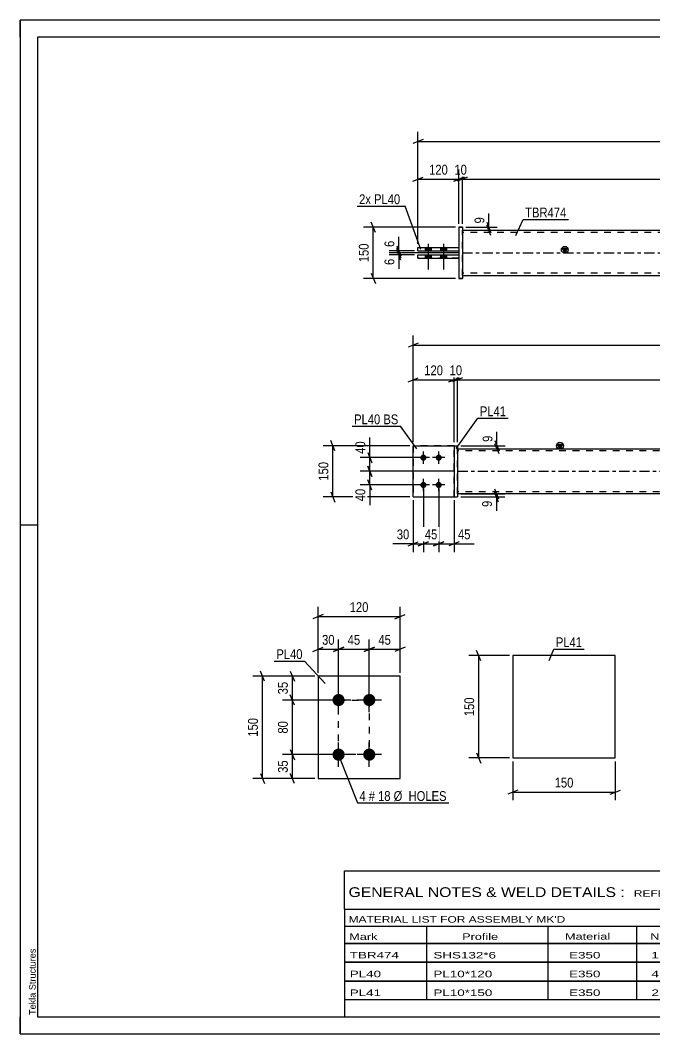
# Model space of a CAD drawing. Header units: millimetres. Extents: x 0 to 420, y 0 to 297.
# Drawn here: x 0 to 185.8, y 0 to 297 of the extents above; entities that cross this region are included whole.
import ezdxf

# ---------------------------------------------------------------- set-up
doc = ezdxf.new("R2010")
doc.units = ezdxf.units.MM
doc.linetypes.add('DXK_LINE_DOT2', pattern=[3.9198, 1.9599, -1.9599])
doc.linetypes.add('DXK_LINE_DOT3', pattern=[5.9187, 2.979, -0.9799, 0.9799, -0.9799])
doc.styles.add('Arial', font='ARIAL.TTF', dxfattribs={"height": 0.2})
doc.styles.add('Arial Narrow', font='ARIALN.TTF', dxfattribs={"height": 0.2})

# ---------------------------------------------------------------- blocks, each defined once
blk = doc.blocks.new('Unknown-581559155-1128')
at = {"color": 5, "linetype": 'Continuous'}
for p, q in [((420, 297), (0, 297)), ((0, 297), (0, 0)), ((0, 292), (0, 297)), ((415, 292), (5, 292)), ((5, 292), (5, 5)), ((5, 149), (0, 149)), ((0, 0), (0, 5)), ((5, 5), (415, 5)), ((0, 0), (420, 0))]:
    blk.add_line(p, q, dxfattribs=at)
at = {"color": 174, "linetype": 'Continuous', "style": 'Arial'}
blk.add_text('Tekla Structures', height=1.9102, rotation=90, dxfattribs=at).set_placement((4.5, 5.5))
blk = doc.blocks.new('Part-581559155-1810 - 1802')
at = {"color": 2, "linetype": 'Continuous'}
for p, q in [((127.06, 172.32), (128.06, 172.32)), ((127.06, 172.32), (127.06, 157.32)), ((128.06, 172.32), (128.06, 172.32)), ((128.06, 172.32), (128.06, 157.32)), ((127.06, 157.32), (128.06, 157.32))]:
    blk.add_line(p, q, dxfattribs=at)
at = {"color": 7, "linetype": 'DXK_LINE_DOT2'}
for p, q in [((127.06, 172.32), (128.06, 172.32)), ((127.06, 157.32), (128.06, 157.32))]:
    blk.add_line(p, q, dxfattribs=at)
blk = doc.blocks.new('Part-581559155-1820 - 1802')
at = {"color": 2, "linetype": 'Continuous'}
for p, q in [((115.06, 157.32), (115.06, 172.32)), ((115.06, 172.32), (127.06, 172.32)), ((115.06, 157.32), (127.06, 157.32))]:
    blk.add_line(p, q, dxfattribs=at)
at = {"color": 7, "linetype": 'DXK_LINE_DOT2'}
blk.add_line((127.06, 157.32), (127.06, 172.32), dxfattribs=at)
blk = doc.blocks.new('Bolt-581559155-1804 - 1802')
at = {"linetype": 'Continuous'}
for points in [[(118.06, 167.92, -1), (118.06, 169.72, -1)], [(122.56, 167.92, -1), (122.56, 169.72, -1)], [(118.06, 159.92, -1), (118.06, 161.72, -1)], [(122.56, 159.92, -1), (122.56, 161.72, -1)]]:
    blk.add_hatch(color=1, dxfattribs=at).paths.add_polyline_path(points)
at = {"color": 1, "linetype": 'Continuous'}
for p, q in [((118.06, 167.02), (118.06, 170.62)), ((122.56, 167.02), (122.56, 170.62)), ((119.86, 168.82), (116.26, 168.82)), ((124.36, 168.82), (120.76, 168.82)), ((119.86, 160.82), (116.26, 160.82)), ((118.06, 159.02), (118.06, 162.62)), ((124.36, 160.82), (120.76, 160.82)), ((122.56, 159.02), (122.56, 162.62))]:
    blk.add_line(p, q, dxfattribs=at)
blk = doc.blocks.new('Part-581559155-1815 - 1802')
at = {"color": 7, "linetype": 'DXK_LINE_DOT2'}
for p, q in [((127.06, 172.32), (115.06, 172.32)), ((115.06, 172.32), (115.06, 157.32)), ((127.06, 157.32), (127.06, 172.32)), ((115.06, 157.32), (127.06, 157.32))]:
    blk.add_line(p, q, dxfattribs=at)
blk = doc.blocks.new('Part-581559155-1825 - 1802')
at = {"linetype": 'Continuous'}
blk.add_hatch(color=2, dxfattribs=at).paths.add_polyline_path([(158.06, 171.42), (157.26, 172.82), (158.86, 172.82)])
at = {"color": 2, "linetype": 'Continuous'}
for p, q in [((158.06, 171.42), (157.26, 172.82)), ((157.26, 172.82), (158.86, 172.82)), ((158.86, 172.82), (158.06, 171.42)), ((128.06, 171.42), (300.93, 171.42)), ((300.93, 158.22), (128.06, 158.22))]:
    blk.add_line(p, q, dxfattribs=at)
at = {"color": 7, "linetype": 'DXK_LINE_DOT2'}
for p, q in [((128.06, 158.22), (128.06, 171.42)), ((300.93, 170.82), (128.06, 170.82)), ((300.93, 158.22), (300.93, 171.42)), ((300.93, 158.82), (128.06, 158.82))]:
    blk.add_line(p, q, dxfattribs=at)
at = {"color": 7, "linetype": 'DXK_LINE_DOT3'}
blk.add_line((128.06, 164.82), (300.93, 164.82), dxfattribs=at)
at = {"color": 2, "linetype": 'Continuous'}
blk.add_circle((158.06, 172.32), 1, dxfattribs=at)
blk = doc.blocks.new('Bolt-581559155-2166 - 2164')
at = {"linetype": 'Continuous'}
for points in [[(118.58, 229.44), (120.38, 229.44), (120.38, 230.44), (118.58, 230.44)], [(118.58, 229.44), (120.38, 229.44), (120.38, 230.44), (118.58, 230.44)], [(123.08, 229.44), (124.88, 229.44), (124.88, 230.44), (123.08, 230.44)], [(123.08, 229.44), (124.88, 229.44), (124.88, 230.44), (123.08, 230.44)], [(118.58, 227.24), (120.38, 227.24), (120.38, 228.24), (118.58, 228.24)], [(118.58, 227.24), (120.38, 227.24), (120.38, 228.24), (118.58, 228.24)], [(123.08, 227.24), (124.88, 227.24), (124.88, 228.24), (123.08, 228.24)], [(123.08, 227.24), (124.88, 227.24), (124.88, 228.24), (123.08, 228.24)]]:
    blk.add_hatch(color=1, dxfattribs=at).paths.add_polyline_path(points)
at = {"color": 1, "linetype": 'Continuous'}
for p, q in [((118.58, 230.44), (118.58, 229.44)), ((118.58, 230.44), (118.58, 229.44)), ((119.48, 231.44), (119.48, 223.94)), ((119.48, 231.44), (119.48, 223.94)), ((120.38, 230.44), (120.38, 229.44)), ((120.38, 230.44), (120.38, 229.44)), ((123.08, 230.44), (123.08, 229.44)), ((123.08, 230.44), (123.08, 229.44)), ((123.98, 231.44), (123.98, 223.94)), ((123.98, 231.44), (123.98, 223.94)), ((124.88, 230.44), (124.88, 229.44)), ((124.88, 230.44), (124.88, 229.44)), ((118.58, 228.24), (118.58, 227.24)), ((118.58, 228.24), (118.58, 227.24)), ((120.38, 228.24), (120.38, 227.24)), ((120.38, 228.24), (120.38, 227.24)), ((123.08, 228.24), (123.08, 227.24)), ((123.08, 228.24), (123.08, 227.24)), ((124.88, 228.24), (124.88, 227.24)), ((124.88, 228.24), (124.88, 227.24))]:
    blk.add_line(p, q, dxfattribs=at)
blk = doc.blocks.new('Part-581559155-2168 - 2164')
at = {"color": 2, "linetype": 'Continuous'}
for p, q in [((128.48, 236.34), (129.48, 236.34)), ((128.48, 236.34), (128.48, 221.34)), ((129.48, 236.34), (129.48, 236.34)), ((129.48, 236.34), (129.48, 221.34)), ((129.48, 221.34), (128.48, 221.34)), ((128.48, 221.34), (128.48, 221.34))]:
    blk.add_line(p, q, dxfattribs=at)
at = {"color": 7, "linetype": 'DXK_LINE_DOT2'}
for p, q in [((129.48, 236.34), (128.48, 236.34)), ((129.48, 236.34), (129.48, 236.34)), ((128.48, 221.34), (129.48, 221.34))]:
    blk.add_line(p, q, dxfattribs=at)
blk = doc.blocks.new('Part-581559155-2173 - 2164')
at = {"color": 2, "linetype": 'Continuous'}
for p, q in [((116.48, 230.44), (128.48, 230.44)), ((116.48, 229.44), (116.48, 230.44)), ((116.48, 229.44), (128.48, 229.44)), ((116.48, 229.44), (116.48, 229.44)), ((128.48, 230.44), (128.48, 229.44))]:
    blk.add_line(p, q, dxfattribs=at)
at = {"color": 7, "linetype": 'DXK_LINE_DOT2'}
for p, q in [((116.48, 230.44), (128.48, 230.44)), ((116.48, 230.44), (116.48, 230.44)), ((116.48, 229.44), (128.48, 229.44)), ((128.48, 230.44), (128.48, 230.44))]:
    blk.add_line(p, q, dxfattribs=at)
blk = doc.blocks.new('Part-581559155-2178 - 2164')
at = {"color": 2, "linetype": 'Continuous'}
for p, q in [((116.48, 228.24), (128.48, 228.24)), ((116.48, 227.24), (116.48, 228.24)), ((116.48, 227.24), (128.48, 227.24)), ((116.48, 227.24), (116.48, 227.24)), ((128.48, 228.24), (128.48, 227.24))]:
    blk.add_line(p, q, dxfattribs=at)
at = {"color": 7, "linetype": 'DXK_LINE_DOT2'}
for p, q in [((116.48, 228.24), (128.48, 228.24)), ((128.48, 227.24), (116.48, 227.24))]:
    blk.add_line(p, q, dxfattribs=at)
blk = doc.blocks.new('Part-581559155-2198 - 2164')
at = {"linetype": 'Continuous'}
blk.add_hatch(color=2, dxfattribs=at).paths.add_polyline_path([(159.48, 228.84), (158.68, 230.24), (160.28, 230.24)])
at = {"color": 2, "linetype": 'Continuous'}
for p, q in [((129.48, 235.44), (302.34, 235.44)), ((159.48, 228.84), (158.68, 230.24)), ((158.68, 230.24), (160.28, 230.24)), ((160.28, 230.24), (159.48, 228.84)), ((129.48, 222.24), (302.34, 222.24))]:
    blk.add_line(p, q, dxfattribs=at)
at = {"color": 7, "linetype": 'DXK_LINE_DOT2'}
for p, q in [((129.48, 222.24), (129.48, 235.44)), ((302.34, 234.84), (129.48, 234.84)), ((302.34, 235.44), (302.34, 222.24)), ((302.34, 222.84), (129.48, 222.84))]:
    blk.add_line(p, q, dxfattribs=at)
at = {"color": 7, "linetype": 'DXK_LINE_DOT3'}
blk.add_line((129.48, 228.84), (302.34, 228.84), dxfattribs=at)
at = {"color": 2, "linetype": 'Continuous'}
blk.add_circle((159.48, 229.74), 1, dxfattribs=at)
blk = doc.blocks.new('Part-581559155-4708 - 4704')
at = {"color": 2, "linetype": 'Continuous'}
for p, q in [((111.22, 104.79), (87.22, 104.79)), ((87.22, 104.79), (87.22, 74.79)), ((111.22, 74.79), (111.22, 104.79)), ((87.22, 74.79), (111.22, 74.79))]:
    blk.add_line(p, q, dxfattribs=at)
blk = doc.blocks.new('Bolt-581559155-4709 - 4704')
at = {"linetype": 'Continuous'}
for points in [[(93.22, 95.99, -1), (93.22, 99.59, -1)], [(102.22, 95.99, -1), (102.22, 99.59, -1)], [(93.22, 79.99, -1), (93.22, 83.59, -1)], [(102.22, 79.99, -1), (102.22, 83.59, -1)]]:
    blk.add_hatch(color=1, dxfattribs=at).paths.add_polyline_path(points)
at = {"color": 1, "linetype": 'Continuous'}
for p, q in [((93.22, 94.19), (93.22, 101.39)), ((102.22, 94.19), (102.22, 101.39)), ((96.82, 97.79), (89.62, 97.79)), ((105.82, 97.79), (98.62, 97.79)), ((93.22, 78.19), (93.22, 85.39)), ((102.22, 78.19), (102.22, 85.39)), ((96.82, 81.79), (89.62, 81.79)), ((105.82, 81.79), (98.62, 81.79))]:
    blk.add_line(p, q, dxfattribs=at)
blk = doc.blocks.new('Part-581559155-4717 - 4716')
at = {"color": 2, "linetype": 'Continuous'}
for p, q in [((144.26, 110.81), (144.26, 80.81)), ((174.26, 110.81), (144.26, 110.81)), ((174.26, 80.81), (174.26, 110.81)), ((144.26, 80.81), (174.26, 80.81))]:
    blk.add_line(p, q, dxfattribs=at)
blk = doc.blocks.new('Rectangle-581559155-5266 - 4704')
at = {"color": 1, "linetype": 'DXK_LINE_DOT2'}
blk.add_lwpolyline([(93.22, 97.79), (102.22, 97.79), (102.22, 81.79), (93.22, 81.79), (93.22, 97.79)], close=True, dxfattribs=at)
blk = doc.blocks.new('StraightDimension-581559155-2012 - 1802')
at = {"color": 7, "linetype": 'Continuous'}
for p, q in [((101.77, 170.32), (102.97, 167.32)), ((117.06, 168.82), (99.52, 168.82)), ((102.97, 163.32), (101.77, 166.32)), ((102.37, 164.82), (102.37, 168.82)), ((127.06, 164.82), (99.52, 164.82))]:
    blk.add_line(p, q, dxfattribs=at)
at = {"color": 0}
blk.add_wipeout([(101.62, 174.2), (97.42, 174.2), (97.42, 169.35), (101.62, 169.35)], dxfattribs=at)
at = {"color": 7, "linetype": 'Continuous'}
blk.add_line((102.37, 168.82), (102.37, 174.73), dxfattribs=at)
blk.add_line((102.37, 168.82), (102.37, 174.73), dxfattribs=at)
at = {"color": 3, "style": 'Arial Narrow'}
blk.add_text('40', height=2.863, rotation=90.0002, dxfattribs=at).set_placement((101.02, 169.95))
blk = doc.blocks.new('StraightDimension-581559155-1949 - 1802')
at = {"color": 7, "linetype": 'Continuous'}
for p, q in [((114.06, 172.32), (88.71, 172.32)), ((92.16, 170.82), (90.96, 173.82)), ((91.56, 157.32), (91.56, 172.32)), ((90.96, 158.82), (92.16, 155.82)), ((114.06, 157.32), (88.71, 157.32))]:
    blk.add_line(p, q, dxfattribs=at)
at = {"color": 0}
blk.add_wipeout([(90.81, 168.16), (86.61, 168.16), (86.61, 161.48), (90.81, 161.48)], dxfattribs=at)
at = {"color": 3, "style": 'Arial Narrow'}
blk.add_text('150', height=2.863, rotation=90.0002, dxfattribs=at).set_placement((90.21, 162.08))
blk = doc.blocks.new('StraightDimension-581559155-2120 - 1802')
at = {"color": 7, "linetype": 'Continuous'}
for p, q in [((116.56, 202.4), (113.56, 201.2)), ((115.06, 173.32), (115.06, 204.65)), ((312.43, 201.2), (315.43, 202.4)), ((313.93, 173.32), (313.93, 204.65)), ((115.06, 201.8), (313.93, 201.8))]:
    blk.add_line(p, q, dxfattribs=at)
at = {"color": 0}
blk.add_wipeout([(218.75, 202.55), (218.75, 206.75), (210.24, 206.75), (210.24, 202.55)], dxfattribs=at)
at = {"color": 3, "style": 'Arial Narrow'}
blk.add_text('1989', height=2.863, dxfattribs=at).set_placement((210.84, 203.15))
blk = doc.blocks.new('StraightDimension-581559155-2068 - 1802')
at = {"color": 7, "linetype": 'Continuous'}
for p, q in [((118.06, 159.82), (118.06, 141.16)), ((115.06, 156.32), (115.06, 141.16)), ((113.56, 142.96), (116.56, 144.16)), ((115.06, 143.56), (118.06, 143.56)), ((119.56, 144.16), (116.56, 142.96))]:
    blk.add_line(p, q, dxfattribs=at)
at = {"color": 0}
blk.add_wipeout([(114.54, 144.31), (114.54, 148.51), (109.68, 148.51), (109.68, 144.31)], dxfattribs=at)
at = {"color": 7, "linetype": 'Continuous'}
blk.add_line((115.06, 143.56), (109.16, 143.56), dxfattribs=at)
blk.add_line((115.06, 143.56), (109.16, 143.56), dxfattribs=at)
at = {"color": 3, "style": 'Arial Narrow'}
blk.add_text('30', height=2.863, dxfattribs=at).set_placement((110.28, 144.91))
blk = doc.blocks.new('StraightDimension-581559155-2085 - 1802')
at = {"color": 7, "linetype": 'Continuous'}
for p, q in [((122.56, 159.82), (122.56, 141.16)), ((127.06, 156.32), (127.06, 141.16)), ((121.06, 142.96), (124.06, 144.16)), ((122.56, 143.56), (127.06, 143.56)), ((128.56, 144.16), (125.56, 142.96))]:
    blk.add_line(p, q, dxfattribs=at)
at = {"color": 0}
blk.add_wipeout([(132.44, 144.31), (132.44, 148.51), (127.59, 148.51), (127.59, 144.31)], dxfattribs=at)
at = {"color": 7, "linetype": 'Continuous'}
blk.add_line((127.06, 143.56), (132.97, 143.56), dxfattribs=at)
blk.add_line((127.06, 143.56), (132.97, 143.56), dxfattribs=at)
at = {"color": 3, "style": 'Arial Narrow'}
blk.add_text('45', height=2.863, dxfattribs=at).set_placement((128.19, 144.91))
blk = doc.blocks.new('StraightDimension-581559155-3373 - 1802')
at = {"color": 7, "linetype": 'Continuous'}
for p, q in [((115.06, 173.32), (115.06, 194.48)), ((127.06, 173.32), (127.06, 194.48)), ((113.56, 191.03), (116.56, 192.23)), ((115.06, 191.63), (127.06, 191.63)), ((128.56, 192.23), (125.56, 191.03))]:
    blk.add_line(p, q, dxfattribs=at)
at = {"color": 0}
blk.add_wipeout([(124.41, 192.38), (124.41, 196.58), (117.72, 196.58), (117.72, 192.38)], dxfattribs=at)
at = {"color": 3, "style": 'Arial Narrow'}
blk.add_text('120', height=2.863, dxfattribs=at).set_placement((118.32, 192.98))
blk = doc.blocks.new('StraightDimension-581559155-2025 - 1802')
at = {"color": 7, "linetype": 'Continuous'}
for p, q in [((101.77, 166.32), (102.97, 163.32)), ((127.06, 164.82), (99.52, 164.82)), ((102.37, 160.82), (102.37, 164.82)), ((117.06, 160.82), (99.52, 160.82)), ((102.97, 159.32), (101.77, 162.32))]:
    blk.add_line(p, q, dxfattribs=at)
at = {"color": 0}
blk.add_wipeout([(101.62, 160.3), (97.42, 160.3), (97.42, 155.44), (101.62, 155.44)], dxfattribs=at)
at = {"color": 7, "linetype": 'Continuous'}
blk.add_line((102.37, 160.82), (102.37, 154.91), dxfattribs=at)
blk.add_line((102.37, 160.82), (102.37, 154.91), dxfattribs=at)
at = {"color": 3, "style": 'Arial Narrow'}
blk.add_text('40', height=2.863, rotation=90.0002, dxfattribs=at).set_placement((101.02, 156.04))
blk = doc.blocks.new('StraightDimension-581559155-2039 - 1802')
at = {"color": 7, "linetype": 'Continuous'}
for p, q in [((129.06, 172.32), (142.02, 172.32)), ((139.02, 173.82), (140.22, 170.82)), ((140.22, 169.92), (139.02, 172.92)), ((139.62, 171.42), (139.62, 172.32)), ((129.06, 171.42), (142.02, 171.42))]:
    blk.add_line(p, q, dxfattribs=at)
at = {"color": 0}
blk.add_wipeout([(138.87, 175.87), (134.67, 175.87), (134.67, 172.85), (138.87, 172.85)], dxfattribs=at)
at = {"color": 7, "linetype": 'Continuous'}
blk.add_line((139.62, 172.32), (139.62, 176.4), dxfattribs=at)
blk.add_line((139.62, 172.32), (139.62, 176.4), dxfattribs=at)
at = {"color": 3, "style": 'Arial Narrow'}
blk.add_text('9', height=2.86, rotation=90.0002, dxfattribs=at).set_placement((138.27, 173.45))
blk = doc.blocks.new('StraightDimension-581559155-2048 - 1802')
at = {"color": 7, "linetype": 'Continuous'}
for p, q in [((129.06, 158.22), (141.87, 158.22)), ((138.87, 159.72), (140.07, 156.72)), ((140.07, 155.82), (138.87, 158.82)), ((139.47, 157.32), (139.47, 158.22)), ((129.06, 157.32), (141.87, 157.32))]:
    blk.add_line(p, q, dxfattribs=at)
at = {"color": 0}
blk.add_wipeout([(138.72, 156.8), (134.52, 156.8), (134.52, 153.77), (138.72, 153.77)], dxfattribs=at)
at = {"color": 7, "linetype": 'Continuous'}
blk.add_line((139.47, 157.32), (139.47, 153.24), dxfattribs=at)
blk.add_line((139.47, 157.32), (139.47, 153.24), dxfattribs=at)
at = {"color": 3, "style": 'Arial Narrow'}
blk.add_text('9', height=2.86, rotation=90.0002, dxfattribs=at).set_placement((138.12, 154.37))
blk = doc.blocks.new('StraightDimension-581559155-2078 - 1802')
at = {"color": 7, "linetype": 'Continuous'}
for p, q in [((118.06, 159.82), (118.06, 141.16)), ((122.56, 159.82), (122.56, 141.16)), ((116.56, 142.96), (119.56, 144.16)), ((118.06, 143.56), (122.56, 143.56)), ((124.06, 144.16), (121.06, 142.96))]:
    blk.add_line(p, q, dxfattribs=at)
at = {"color": 0}
blk.add_wipeout([(122.74, 144.31), (122.74, 148.51), (117.89, 148.51), (117.89, 144.31)], dxfattribs=at)
at = {"color": 3, "style": 'Arial Narrow'}
blk.add_text('45', height=2.863, dxfattribs=at).set_placement((118.49, 144.91))
blk = doc.blocks.new('StraightDimension-581559155-3371 - 1802')
at = {"color": 7, "linetype": 'Continuous'}
for p, q in [((128.06, 173.32), (128.06, 194.48)), ((300.93, 173.32), (300.93, 194.48)), ((129.56, 192.23), (126.56, 191.03)), ((128.06, 191.63), (300.93, 191.63)), ((299.43, 191.03), (302.43, 192.23))]:
    blk.add_line(p, q, dxfattribs=at)
at = {"color": 0}
blk.add_wipeout([(218.75, 192.38), (218.75, 196.58), (210.24, 196.58), (210.24, 192.38)], dxfattribs=at)
at = {"color": 3, "style": 'Arial Narrow'}
blk.add_text('1729', height=2.863, dxfattribs=at).set_placement((210.84, 192.98))
blk = doc.blocks.new('StraightDimension-581559155-3372 - 1802')
at = {"color": 7, "linetype": 'Continuous'}
for p, q in [((127.06, 173.32), (127.06, 194.48)), ((128.06, 173.32), (128.06, 194.48)), ((125.56, 191.03), (128.56, 192.23)), ((129.56, 192.23), (126.56, 191.03)), ((127.06, 191.63), (128.06, 191.63))]:
    blk.add_line(p, q, dxfattribs=at)
at = {"color": 0}
blk.add_wipeout([(129.99, 192.38), (129.99, 196.58), (125.14, 196.58), (125.14, 192.38)], dxfattribs=at)
at = {"color": 3, "style": 'Arial Narrow'}
blk.add_text('10', height=2.863, dxfattribs=at).set_placement((125.74, 192.98))
blk = doc.blocks.new('StraightDimension-581559155-2232 - 2164')
at = {"color": 7, "linetype": 'Continuous'}
for p, q in [((129.48, 237.34), (129.48, 253.28)), ((302.34, 237.34), (302.34, 253.28)), ((130.98, 251.03), (127.98, 249.83)), ((129.48, 250.43), (302.34, 250.43)), ((300.84, 249.83), (303.84, 251.03))]:
    blk.add_line(p, q, dxfattribs=at)
at = {"color": 0}
blk.add_wipeout([(220.17, 251.18), (220.17, 255.38), (211.66, 255.38), (211.66, 251.18)], dxfattribs=at)
at = {"color": 3, "style": 'Arial Narrow'}
blk.add_text('1729', height=2.863, dxfattribs=at).set_placement((212.26, 251.78))
blk = doc.blocks.new('StraightDimension-581559155-2201 - 2164')
at = {"color": 7, "linetype": 'Continuous'}
for p, q in [((117.98, 262.04), (114.98, 260.84)), ((116.48, 231.44), (116.48, 264.29)), ((116.48, 261.44), (315.34, 261.44)), ((313.84, 260.84), (316.84, 262.04)), ((315.34, 231.44), (315.34, 264.29))]:
    blk.add_line(p, q, dxfattribs=at)
at = {"color": 0}
blk.add_wipeout([(220.17, 262.19), (220.17, 266.39), (211.66, 266.39), (211.66, 262.19)], dxfattribs=at)
at = {"color": 3, "style": 'Arial Narrow'}
blk.add_text('1989', height=2.863, dxfattribs=at).set_placement((212.26, 262.79))
blk = doc.blocks.new('StraightDimension-581559155-2212 - 2164')
at = {"color": 7, "linetype": 'Continuous'}
for p, q in [((128.48, 237.34), (128.48, 253.28)), ((129.48, 237.34), (129.48, 253.28)), ((126.98, 249.83), (129.98, 251.03)), ((130.98, 251.03), (127.98, 249.83)), ((128.48, 250.43), (129.48, 250.43))]:
    blk.add_line(p, q, dxfattribs=at)
at = {"color": 0}
blk.add_wipeout([(131.41, 251.18), (131.41, 255.38), (126.55, 255.38), (126.55, 251.18)], dxfattribs=at)
at = {"color": 3, "style": 'Arial Narrow'}
blk.add_text('10', height=2.863, dxfattribs=at).set_placement((127.15, 251.78))
blk = doc.blocks.new('StraightDimension-581559155-2222 - 2164')
at = {"color": 7, "linetype": 'Continuous'}
for p, q in [((116.48, 231.44), (116.48, 253.28)), ((128.48, 237.34), (128.48, 253.28)), ((114.98, 249.83), (117.98, 251.03)), ((116.48, 250.43), (128.48, 250.43)), ((129.98, 251.03), (126.98, 249.83))]:
    blk.add_line(p, q, dxfattribs=at)
at = {"color": 0}
blk.add_wipeout([(125.82, 251.18), (125.82, 255.38), (119.14, 255.38), (119.14, 251.18)], dxfattribs=at)
at = {"color": 3, "style": 'Arial Narrow'}
blk.add_text('120', height=2.863, dxfattribs=at).set_placement((119.74, 251.78))
blk = doc.blocks.new('StraightDimension-581559155-2263 - 2164')
at = {"color": 7, "linetype": 'Continuous'}
for p, q in [((103.99, 234.84), (102.79, 237.84)), ((127.48, 236.34), (100.54, 236.34)), ((103.39, 221.34), (103.39, 236.34)), ((102.79, 222.84), (103.99, 219.84)), ((127.48, 221.34), (100.54, 221.34))]:
    blk.add_line(p, q, dxfattribs=at)
at = {"color": 0}
blk.add_wipeout([(102.64, 232.18), (98.44, 232.18), (98.44, 225.5), (102.64, 225.5)], dxfattribs=at)
at = {"color": 3, "style": 'Arial Narrow'}
blk.add_text('150', height=2.863, rotation=90.0002, dxfattribs=at).set_placement((102.04, 226.1))
blk = doc.blocks.new('StraightDimension-581559155-2277 - 2164')
at = {"color": 7, "linetype": 'Continuous'}
for p, q in [((136.66, 237.84), (137.86, 234.84)), ((130.48, 236.34), (139.66, 236.34)), ((130.48, 235.44), (139.66, 235.44)), ((137.86, 233.94), (136.66, 236.94)), ((137.26, 235.44), (137.26, 236.34))]:
    blk.add_line(p, q, dxfattribs=at)
at = {"color": 0}
blk.add_wipeout([(136.51, 239.89), (132.31, 239.89), (132.31, 236.86), (136.51, 236.86)], dxfattribs=at)
at = {"color": 7, "linetype": 'Continuous'}
blk.add_line((137.26, 236.34), (137.26, 240.42), dxfattribs=at)
blk.add_line((137.26, 236.34), (137.26, 240.42), dxfattribs=at)
at = {"color": 3, "style": 'Arial Narrow'}
blk.add_text('9', height=2.86, rotation=90.0002, dxfattribs=at).set_placement((135.91, 237.46))
blk = doc.blocks.new('StraightDimension-581559155-2288 - 2164')
at = {"color": 7, "linetype": 'Continuous'}
for p, q in [((128.48, 228.84), (108.04, 228.84)), ((110.29, 230.34), (111.49, 227.34)), ((111.49, 226.74), (110.29, 229.74)), ((110.89, 228.24), (110.89, 228.84)), ((115.48, 228.24), (108.04, 228.24))]:
    blk.add_line(p, q, dxfattribs=at)
at = {"color": 0}
blk.add_wipeout([(110.14, 227.71), (105.94, 227.71), (105.94, 224.68), (110.14, 224.68)], dxfattribs=at)
at = {"color": 7, "linetype": 'Continuous'}
blk.add_line((110.89, 228.24), (110.89, 224.16), dxfattribs=at)
blk.add_line((110.89, 228.24), (110.89, 224.16), dxfattribs=at)
at = {"color": 3, "style": 'Arial Narrow'}
blk.add_text('6', height=2.86, rotation=90.0002, dxfattribs=at).set_placement((109.54, 225.28))
blk = doc.blocks.new('StraightDimension-581559155-2304 - 2164')
at = {"color": 7, "linetype": 'Continuous'}
for p, q in [((115.48, 229.44), (108.04, 229.44)), ((128.48, 228.84), (108.04, 228.84)), ((110.29, 230.94), (111.49, 227.94)), ((111.49, 227.34), (110.29, 230.34)), ((110.89, 228.84), (110.89, 229.44))]:
    blk.add_line(p, q, dxfattribs=at)
at = {"color": 0}
blk.add_wipeout([(110.14, 232.99), (105.94, 232.99), (105.94, 229.96), (110.14, 229.96)], dxfattribs=at)
at = {"color": 7, "linetype": 'Continuous'}
blk.add_line((110.89, 229.44), (110.89, 233.52), dxfattribs=at)
blk.add_line((110.89, 229.44), (110.89, 233.52), dxfattribs=at)
at = {"color": 3, "style": 'Arial Narrow'}
blk.add_text('6', height=2.86, rotation=90.0002, dxfattribs=at).set_placement((109.54, 230.56))
blk = doc.blocks.new('StraightDimension-581559155-4818 - 4704')
at = {"color": 7, "linetype": 'Continuous'}
for p, q in [((86.22, 104.79), (68.08, 104.79)), ((71.53, 103.29), (70.33, 106.29)), ((70.93, 74.79), (70.93, 104.79)), ((86.22, 74.79), (68.08, 74.79)), ((70.33, 76.29), (71.53, 73.29))]:
    blk.add_line(p, q, dxfattribs=at)
at = {"color": 0}
blk.add_wipeout([(70.18, 93.13), (65.98, 93.13), (65.98, 86.44), (70.18, 86.44)], dxfattribs=at)
at = {"color": 3, "style": 'Arial Narrow'}
blk.add_text('150', height=2.863, rotation=90.0002, dxfattribs=at).set_placement((69.58, 87.04))
blk = doc.blocks.new('StraightDimension-581559155-4822 - 4704')
at = {"color": 7, "linetype": 'Continuous'}
for p, q in [((100.72, 112.05), (103.72, 113.25)), ((102.22, 98.79), (102.22, 115.5)), ((112.72, 113.25), (109.72, 112.05)), ((111.22, 105.79), (111.22, 115.5)), ((102.22, 112.65), (111.22, 112.65))]:
    blk.add_line(p, q, dxfattribs=at)
at = {"color": 0}
blk.add_wipeout([(109.15, 113.4), (109.15, 117.6), (104.29, 117.6), (104.29, 113.4)], dxfattribs=at)
at = {"color": 3, "style": 'Arial Narrow'}
blk.add_text('45', height=2.863, dxfattribs=at).set_placement((104.89, 114))
blk = doc.blocks.new('StraightDimension-581559155-4823 - 4704')
at = {"color": 7, "linetype": 'Continuous'}
for p, q in [((91.72, 112.05), (94.72, 113.25)), ((93.22, 98.79), (93.22, 115.5)), ((103.72, 113.25), (100.72, 112.05)), ((102.22, 98.79), (102.22, 115.5)), ((93.22, 112.65), (102.22, 112.65))]:
    blk.add_line(p, q, dxfattribs=at)
at = {"color": 0}
blk.add_wipeout([(100.15, 113.4), (100.15, 117.6), (95.29, 117.6), (95.29, 113.4)], dxfattribs=at)
at = {"color": 3, "style": 'Arial Narrow'}
blk.add_text('45', height=2.863, dxfattribs=at).set_placement((95.89, 114))
blk = doc.blocks.new('StraightDimension-581559155-4824 - 4704')
at = {"color": 7, "linetype": 'Continuous'}
for p, q in [((85.72, 112.05), (88.72, 113.25)), ((87.22, 105.79), (87.22, 115.5)), ((94.72, 113.25), (91.72, 112.05)), ((93.22, 98.79), (93.22, 115.5)), ((87.22, 112.65), (93.22, 112.65))]:
    blk.add_line(p, q, dxfattribs=at)
at = {"color": 0}
blk.add_wipeout([(92.65, 113.4), (92.65, 117.6), (87.79, 117.6), (87.79, 113.4)], dxfattribs=at)
at = {"color": 3, "style": 'Arial Narrow'}
blk.add_text('30', height=2.863, dxfattribs=at).set_placement((88.39, 114))
blk = doc.blocks.new('StraightDimension-581559155-4834 - 4704')
at = {"color": 7, "linetype": 'Continuous'}
for p, q in [((87.22, 105.79), (87.22, 125.08)), ((111.22, 105.79), (111.22, 125.08)), ((88.72, 122.83), (85.72, 121.63)), ((87.22, 122.23), (111.22, 122.23)), ((109.72, 121.63), (112.72, 122.83))]:
    blk.add_line(p, q, dxfattribs=at)
at = {"color": 0}
blk.add_wipeout([(102.56, 122.98), (102.56, 127.18), (95.88, 127.18), (95.88, 122.98)], dxfattribs=at)
at = {"color": 3, "style": 'Arial Narrow'}
blk.add_text('120', height=2.863, dxfattribs=at).set_placement((96.48, 123.58))
blk = doc.blocks.new('StraightDimension-581559155-5213 - 4704')
at = {"color": 7, "linetype": 'Continuous'}
for p, q in [((86.22, 104.79), (76.84, 104.79)), ((79.09, 106.29), (80.29, 103.29)), ((79.69, 97.79), (79.69, 104.79)), ((80.29, 96.29), (79.09, 99.29)), ((92.22, 97.79), (76.84, 97.79))]:
    blk.add_line(p, q, dxfattribs=at)
at = {"color": 0}
blk.add_wipeout([(78.94, 103.71), (74.74, 103.71), (74.74, 98.86), (78.94, 98.86)], dxfattribs=at)
at = {"color": 3, "style": 'Arial Narrow'}
blk.add_text('35', height=2.863, rotation=90.0002, dxfattribs=at).set_placement((78.34, 99.46))
blk = doc.blocks.new('StraightDimension-581559155-5214 - 4704')
at = {"color": 7, "linetype": 'Continuous'}
for p, q in [((80.29, 96.29), (79.09, 99.29)), ((92.22, 97.79), (76.84, 97.79)), ((79.69, 81.79), (79.69, 97.79)), ((79.09, 83.29), (80.29, 80.29)), ((92.22, 81.79), (76.84, 81.79))]:
    blk.add_line(p, q, dxfattribs=at)
at = {"color": 0}
blk.add_wipeout([(78.94, 92.21), (74.74, 92.21), (74.74, 87.36), (78.94, 87.36)], dxfattribs=at)
at = {"color": 3, "style": 'Arial Narrow'}
blk.add_text('80', height=2.863, rotation=90.0002, dxfattribs=at).set_placement((78.34, 87.96))
blk = doc.blocks.new('StraightDimension-581559155-5215 - 4704')
at = {"color": 7, "linetype": 'Continuous'}
for p, q in [((79.09, 83.29), (80.29, 80.29)), ((92.22, 81.79), (76.84, 81.79)), ((79.69, 74.79), (79.69, 81.79)), ((86.22, 74.79), (76.84, 74.79)), ((80.29, 73.29), (79.09, 76.29))]:
    blk.add_line(p, q, dxfattribs=at)
at = {"color": 0}
blk.add_wipeout([(78.94, 80.71), (74.74, 80.71), (74.74, 75.86), (78.94, 75.86)], dxfattribs=at)
at = {"color": 3, "style": 'Arial Narrow'}
blk.add_text('35', height=2.863, rotation=90.0002, dxfattribs=at).set_placement((78.34, 76.46))
blk = doc.blocks.new('StraightDimension-581559155-4838 - 4716')
at = {"color": 7, "linetype": 'Continuous'}
for p, q in [((144.26, 79.81), (144.26, 68.41)), ((174.26, 79.81), (174.26, 68.41)), ((145.76, 71.41), (142.76, 70.21)), ((172.76, 70.21), (175.76, 71.41)), ((144.26, 70.81), (174.26, 70.81))]:
    blk.add_line(p, q, dxfattribs=at)
at = {"color": 0}
blk.add_wipeout([(162.6, 71.56), (162.6, 75.76), (155.92, 75.76), (155.92, 71.56)], dxfattribs=at)
at = {"color": 3, "style": 'Arial Narrow'}
blk.add_text('150', height=2.863, dxfattribs=at).set_placement((156.52, 72.16))
blk = doc.blocks.new('StraightDimension-581559155-4842 - 4716')
at = {"color": 7, "linetype": 'Continuous'}
for p, q in [((143.26, 110.81), (131.41, 110.81)), ((134.86, 109.31), (133.66, 112.31)), ((134.26, 80.81), (134.26, 110.81)), ((143.26, 80.81), (131.41, 80.81)), ((133.66, 82.31), (134.86, 79.31))]:
    blk.add_line(p, q, dxfattribs=at)
at = {"color": 0}
blk.add_wipeout([(133.51, 99.15), (129.31, 99.15), (129.31, 92.47), (133.51, 92.47)], dxfattribs=at)
at = {"color": 3, "style": 'Arial Narrow'}
blk.add_text('150', height=2.863, rotation=90.0002, dxfattribs=at).set_placement((132.91, 93.07))
blk = doc.blocks.new('Unknown-581559155-5436')
at = {"color": 7, "linetype": 'Continuous'}
for p, q in [((95, 47.75), (255, 47.75)), ((95, 36.5), (95, 47.75)), ((255, 47.75), (255, 36.5)), ((95, 36.5), (255, 36.5)), ((95, 36.5), (95, 31.5)), ((255, 36.5), (255, 31.5)), ((95, 31.5), (255, 31.5)), ((95, 31.5), (95, 26.5)), ((119, 31.5), (119, 26.5)), ((154.5, 31.5), (154.5, 26.5)), ((180.5, 31.5), (180.5, 26.5)), ((193.5, 31.5), (193.5, 26.5)), ((211, 31.5), (211, 26.5)), ((233, 31.5), (233, 26.5)), ((255, 31.5), (255, 26.5)), ((95, 26.5), (255, 26.5)), ((95, 26.45), (95, 21.05)), ((95, 26.45), (255, 26.45)), ((119, 26.5), (119, 21)), ((154.5, 26.5), (154.5, 21)), ((180.5, 26.5), (180.5, 21)), ((193.5, 26.5), (193.5, 21)), ((211, 26.5), (211, 21)), ((233, 26.5), (233, 21)), ((255, 26.45), (255, 21.05)), ((95, 21.05), (255, 21.05)), ((95, 20.95), (95, 15.55)), ((95, 20.95), (255, 20.95)), ((119, 21), (119, 15.5)), ((154.5, 21), (154.5, 15.5)), ((180.5, 21), (180.5, 15.5)), ((193.5, 21), (193.5, 15.5)), ((211, 21), (211, 15.5)), ((233, 21), (233, 15.5)), ((255, 20.95), (255, 15.55)), ((95, 15.55), (255, 15.55)), ((95, 15.45), (95, 10.05)), ((95, 15.45), (255, 15.45)), ((119, 15.5), (119, 10)), ((154.5, 15.5), (154.5, 10)), ((180.5, 15.5), (180.5, 10)), ((193.5, 15.5), (193.5, 10)), ((211, 15.5), (211, 10)), ((233, 15.5), (233, 10)), ((255, 15.45), (255, 10.05)), ((95, 10.05), (255, 10.05)), ((95, 10), (255, 10)), ((95, 10), (95, 5)), ((211, 10), (211, 5)), ((233, 10), (233, 5)), ((255, 10), (255, 5)), ((95, 5), (255, 5))]:
    blk.add_line(p, q, dxfattribs=at)
at = {"color": 7, "style": 'Arial Narrow'}
for s, height, width, p in [('GENERAL NOTES & WELD DETAILS :', 2.8633, 1.4, (96.15, 40.06)), ('REFER TYP DRAWING TYP-01', 1.9089, 1.6, (179.7, 40.16)), ("MATERIAL LIST FOR ASSEMBLY MK'D", 1.9089, 1.6, (96.15, 32.56)), ('TBR474', 1.909, 1.794707, (187.59, 32.47)), ('2', 1.91, 1.794707, (217.08, 32.56)), ('No. Required', 1.9089, 1.6, (226.41, 32.56)), ('Mark', 1.909, 1.7, (96.34, 27.5)), ('Profile', 1.909, 1.7, (129.41, 27.5)), ('Material', 1.909, 1.7, (159.54, 27.56)), ('No.', 1.909, 1.7, (184.5, 27.56)), ('Length', 1.909, 1.7, (195, 27.56)), ('Area', 1.909, 1.7, (217.5, 27.56)), ('Weight', 1.909, 1.7, (237, 27.56))]:
    blk.add_text(s, height=height, dxfattribs=dict(at, width=width)).set_placement(p)
at = {"color": 7, "linetype": 'Continuous', "style": 'Arial Narrow'}
for s, height, width, p in [('TBR474', 1.909, 1.794707, (96.5, 22.06)), ('SHS132*6', 1.909, 1.794707, (121, 22.06)), ('E350', 1.909, 1.794707, (160.74, 22.06)), ('1', 1.91, 1.794707, (184.86, 22.06)), ('1729', 1.909, 1.794707, (197.58, 22.06)), ('0.9', 1.909, 1.794707, (221.32, 22.06)), ('41.0', 1.909, 1.794707, (240.14, 22.06)), ('PL40', 1.909, 1.794707, (96.5, 16.56)), ('PL10*120', 1.909, 1.794707, (121, 16.56)), ('E350', 1.909, 1.794707, (160.74, 16.56)), ('4', 1.91, 1.794707, (184.86, 16.56)), ('150', 1.909, 1.794707, (199.77, 16.56)), ('0.0', 1.909, 1.794707, (221.32, 16.56)), ('5.7', 1.909, 1.794707, (242.33, 16.56)), ('PL41', 1.909, 1.794707, (96.5, 11.06)), ('PL10*150', 1.909, 1.794707, (121, 11.06)), ('E350', 1.909, 1.794707, (160.74, 11.06)), ('2', 1.91, 1.794707, (184.86, 11.06)), ('150', 1.909, 1.794707, (199.77, 11.06)), ('0.1', 1.909, 1.794707, (221.32, 11.06)), ('3.5', 1.909, 1.794707, (242.33, 11.06)), ('Total', 1.909, 1.7, (197.33, 6.5)), ('1.2', 1.909, 1.794707, (220.83, 6.5)), ('50.2', 1.909, 1.794707, (240.14, 6.5))]:
    blk.add_text(s, height=height, dxfattribs=dict(at, width=width)).set_placement(p)
blk = doc.blocks.new('Mark-581559155-1806 - 1802')
at = {"color": 0}
blk.add_wipeout([(142.27, 180.97), (142.27, 183.97), (134.59, 183.97), (134.59, 180.97)], dxfattribs=at)
blk.add_wipeout([(142.27, 180.97), (142.27, 183.97), (134.59, 183.97), (134.59, 180.97)], dxfattribs=at)
at = {"color": 30, "linetype": 'Continuous'}
for p, q in [((127.7, 171.51), (133.99, 180.37)), ((133.99, 180.37), (142.87, 180.37))]:
    blk.add_line(p, q, dxfattribs=at)
at = {"color": 3, "style": 'Arial Narrow'}
blk.add_text('PL41', height=2.863, dxfattribs=at).set_placement((134.59, 180.97))
blk = doc.blocks.new('MarkSet-581559155-2149 - 1802')
at = {"color": 0}
blk.add_wipeout([(105.44, 178.62), (105.44, 181.62), (97.77, 181.62), (97.77, 178.62)], dxfattribs=at)
blk.add_wipeout([(105.44, 178.62), (105.44, 181.62), (97.77, 181.62), (97.77, 178.62)], dxfattribs=at)
blk.add_wipeout([(110.72, 178.62), (110.72, 181.62), (106.34, 181.62), (106.34, 178.62)], dxfattribs=at)
blk.add_wipeout([(110.72, 178.62), (110.72, 181.62), (106.34, 181.62), (106.34, 178.62)], dxfattribs=at)
at = {"color": 30, "linetype": 'Continuous'}
for p in [(97.17, 178.02), (116.1, 171.38)]:
    blk.add_line(p, (111.32, 178.02), dxfattribs=at)
at = {"color": 3, "style": 'Arial Narrow'}
for s, p in [('PL40', (97.77, 178.62)), ('BS', (106.34, 178.62))]:
    blk.add_text(s, height=2.863, dxfattribs=at).set_placement(p)
blk = doc.blocks.new('MarkSet-581559155-2372 - 2164')
at = {"color": 30, "linetype": 'Continuous'}
blk.add_line((117.33, 229.82), (112.77, 242.53), dxfattribs=at)
at = {"color": 0}
blk.add_wipeout([(102.7, 243.13), (102.7, 246.13), (99.23, 246.13), (99.23, 243.13)], dxfattribs=at)
blk.add_wipeout([(102.7, 243.13), (102.7, 246.13), (99.23, 246.13), (99.23, 243.13)], dxfattribs=at)
blk.add_wipeout([(111.27, 243.13), (111.27, 246.13), (103.6, 246.13), (103.6, 243.13)], dxfattribs=at)
blk.add_wipeout([(111.27, 243.13), (111.27, 246.13), (103.6, 246.13), (103.6, 243.13)], dxfattribs=at)
at = {"color": 30, "linetype": 'Continuous'}
blk.add_line((98.63, 242.53), (112.77, 242.53), dxfattribs=at)
at = {"color": 3, "style": 'Arial Narrow'}
for s, p in [('2x', (99.23, 243.13)), ('PL40', (103.6, 243.13))]:
    blk.add_text(s, height=2.863, dxfattribs=at).set_placement(p)
blk = doc.blocks.new('Mark-581559155-2194 - 2164')
at = {"color": 0}
blk.add_wipeout([(159.92, 239.21), (159.92, 242.21), (147.87, 242.21), (147.87, 239.21)], dxfattribs=at)
blk.add_wipeout([(159.92, 239.21), (159.92, 242.21), (147.87, 242.21), (147.87, 239.21)], dxfattribs=at)
at = {"color": 30, "linetype": 'Continuous'}
for p, q in [((145.16, 233.95), (147.27, 238.61)), ((147.27, 238.61), (160.52, 238.61))]:
    blk.add_line(p, q, dxfattribs=at)
at = {"color": 3, "style": 'Arial Narrow'}
blk.add_text('TBR474', height=2.863, dxfattribs=at).set_placement((147.87, 239.21))
blk = doc.blocks.new('Mark-581559155-4849 - 4704')
at = {"color": 0}
blk.add_wipeout([(82.68, 109.81), (82.68, 112.81), (75, 112.81), (75, 109.81)], dxfattribs=at)
blk.add_wipeout([(82.68, 109.81), (82.68, 112.81), (75, 112.81), (75, 109.81)], dxfattribs=at)
at = {"color": 30, "linetype": 'Continuous'}
for p in [(74.4, 109.21), (89.25, 102.66)]:
    blk.add_line(p, (83.28, 109.21), dxfattribs=at)
at = {"color": 3, "style": 'Arial Narrow'}
blk.add_text('PL40', height=2.863, dxfattribs=at).set_placement((75, 109.81))
blk = doc.blocks.new('Mark-581559155-4850 - 4704')
at = {"color": 0}
blk.add_wipeout([(101.16, 68.23), (101.16, 71.23), (99.33, 71.23), (99.33, 68.23)], dxfattribs=at)
blk.add_wipeout([(101.16, 68.23), (101.16, 71.23), (99.33, 71.23), (99.33, 68.23)], dxfattribs=at)
at = {"color": 7, "linetype": 'Continuous'}
blk.add_line((93.29, 81.48), (98.73, 67.63), dxfattribs=at)
at = {"color": 0}
blk.add_wipeout([(103.88, 68.23), (103.88, 71.23), (102.06, 71.23), (102.06, 68.23)], dxfattribs=at)
blk.add_wipeout([(103.88, 68.23), (103.88, 71.23), (102.06, 71.23), (102.06, 68.23)], dxfattribs=at)
at = {"color": 3, "style": 'Arial Narrow'}
blk.add_text('4', height=2.86, dxfattribs=at).set_placement((99.33, 68.23))
at = {"color": 0}
blk.add_wipeout([(108.44, 68.23), (108.44, 71.23), (104.78, 71.23), (104.78, 68.23)], dxfattribs=at)
blk.add_wipeout([(108.44, 68.23), (108.44, 71.23), (104.78, 71.23), (104.78, 68.23)], dxfattribs=at)
at = {"color": 3, "style": 'Arial Narrow'}
blk.add_text('#', height=2.86, dxfattribs=at).set_placement((102.06, 68.23))
at = {"color": 0}
blk.add_wipeout([(124.87, 68.23), (124.87, 71.23), (109.34, 71.23), (109.34, 68.23)], dxfattribs=at)
blk.add_wipeout([(124.87, 68.23), (124.87, 71.23), (109.34, 71.23), (109.34, 68.23)], dxfattribs=at)
at = {"color": 7, "linetype": 'Continuous'}
blk.add_line((98.73, 67.63), (125.47, 67.63), dxfattribs=at)
at = {"color": 3, "style": 'Arial Narrow'}
for s, p in [('18', (104.78, 68.23)), ('Ø  HOLES', (109.34, 68.23))]:
    blk.add_text(s, height=2.863, dxfattribs=at).set_placement(p)
blk = doc.blocks.new('Mark-581559155-4851 - 4716')
at = {"color": 0}
blk.add_wipeout([(164.53, 113.3), (164.53, 116.3), (156.85, 116.3), (156.85, 113.3)], dxfattribs=at)
blk.add_wipeout([(164.53, 113.3), (164.53, 116.3), (156.85, 116.3), (156.85, 113.3)], dxfattribs=at)
at = {"color": 30, "linetype": 'Continuous'}
for p, q in [((154.89, 109.34), (156.25, 112.7)), ((156.25, 112.7), (165.13, 112.7))]:
    blk.add_line(p, q, dxfattribs=at)
at = {"color": 3, "style": 'Arial Narrow'}
blk.add_text('PL41', height=2.863, dxfattribs=at).set_placement((156.85, 113.3))

msp = doc.modelspace()

# ---------------------------------------------------------------- block references
for name in ['Unknown-581559155-1128', 'Part-581559155-2168 - 2164', 'Part-581559155-2198 - 2164', 'Part-581559155-2173 - 2164', 'Bolt-581559155-2166 - 2164', 'Part-581559155-2178 - 2164', 'Part-581559155-1820 - 1802', 'Part-581559155-1815 - 1802', 'Part-581559155-1810 - 1802', 'Part-581559155-1825 - 1802', 'Bolt-581559155-1804 - 1802', 'Part-581559155-4717 - 4716', 'Part-581559155-4708 - 4704', 'Bolt-581559155-4709 - 4704', 'Rectangle-581559155-5266 - 4704', 'Unknown-581559155-5436']:
    msp.add_blockref(name, (0, 0))

# ---------------------------------------------------------------- next in the draw order: block references
for name in ['StraightDimension-581559155-2232 - 2164', 'StraightDimension-581559155-2012 - 1802', 'StraightDimension-581559155-2085 - 1802', 'StraightDimension-581559155-4822 - 4704', 'Mark-581559155-4851 - 4716', 'StraightDimension-581559155-4818 - 4704', 'StraightDimension-581559155-4838 - 4716']:
    msp.add_blockref(name, (0, 0))

# ---------------------------------------------------------------- next in the draw order: block references
for name in ['StraightDimension-581559155-2201 - 2164', 'StraightDimension-581559155-1949 - 1802', 'StraightDimension-581559155-2048 - 1802', 'StraightDimension-581559155-4823 - 4704', 'StraightDimension-581559155-4842 - 4716']:
    msp.add_blockref(name, (0, 0))

# ---------------------------------------------------------------- next in the draw order: block references
for name in ['StraightDimension-581559155-2212 - 2164', 'Mark-581559155-2194 - 2164', 'StraightDimension-581559155-2120 - 1802', 'StraightDimension-581559155-2068 - 1802', 'StraightDimension-581559155-4824 - 4704']:
    msp.add_blockref(name, (0, 0))

# ---------------------------------------------------------------- next in the draw order: block references
for name in ['StraightDimension-581559155-2222 - 2164', 'StraightDimension-581559155-3373 - 1802', 'StraightDimension-581559155-2025 - 1802', 'StraightDimension-581559155-4834 - 4704']:
    msp.add_blockref(name, (0, 0))

# ---------------------------------------------------------------- next in the draw order: block references
for name in ['StraightDimension-581559155-2263 - 2164', 'StraightDimension-581559155-2277 - 2164', 'MarkSet-581559155-2149 - 1802', 'StraightDimension-581559155-2039 - 1802', 'StraightDimension-581559155-2078 - 1802', 'StraightDimension-581559155-5213 - 4704']:
    msp.add_blockref(name, (0, 0))

# ---------------------------------------------------------------- next in the draw order: block references
for name in ['StraightDimension-581559155-2288 - 2164', 'StraightDimension-581559155-3371 - 1802', 'Mark-581559155-4849 - 4704', 'StraightDimension-581559155-5214 - 4704']:
    msp.add_blockref(name, (0, 0))

# ---------------------------------------------------------------- next in the draw order: block references
for name in ['StraightDimension-581559155-2304 - 2164', 'StraightDimension-581559155-3372 - 1802', 'StraightDimension-581559155-5215 - 4704']:
    msp.add_blockref(name, (0, 0))

# ---------------------------------------------------------------- next in the draw order: block references
for name in ['MarkSet-581559155-2372 - 2164', 'Mark-581559155-1806 - 1802', 'Mark-581559155-4850 - 4704']:
    msp.add_blockref(name, (0, 0))

doc.saveas('drawing.dxf')
